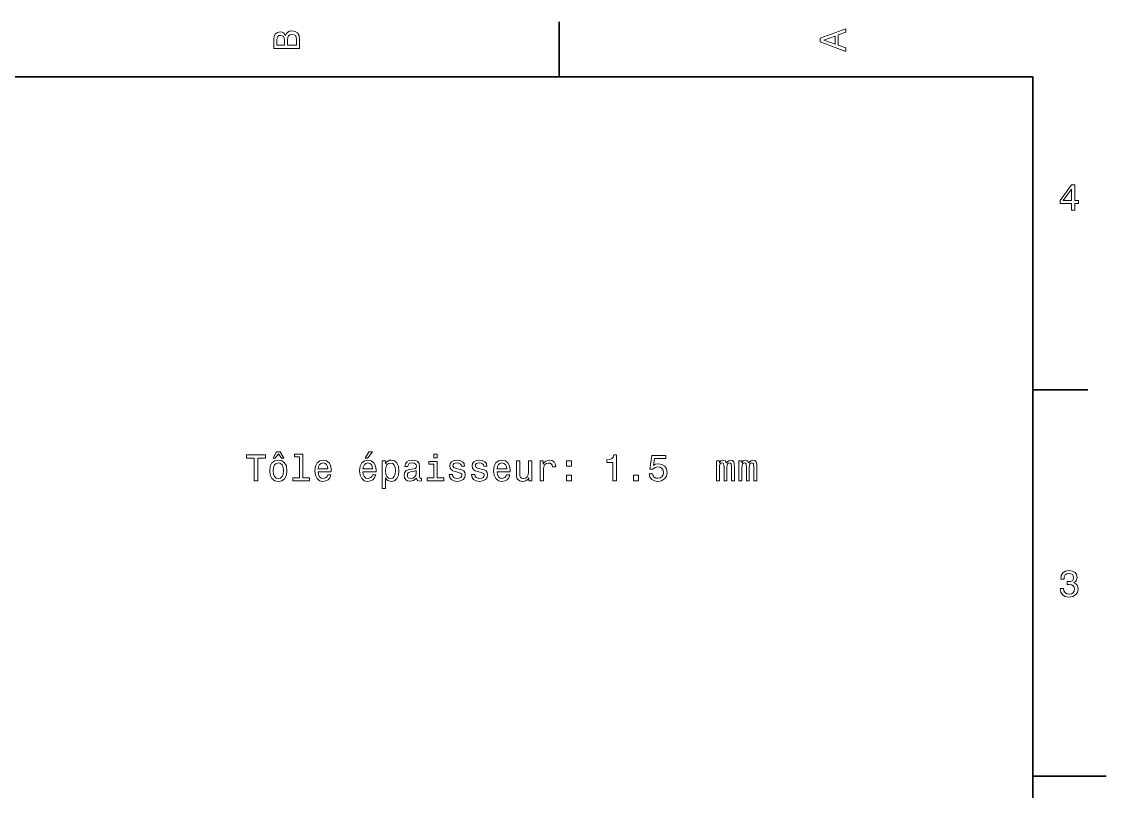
# Model space of a CAD drawing. Extents: x 0 to 297, y 0 to 210.
# Drawn here: x 149.7 to 297, y 103 to 207.5 of the extents above; entities that cross this region are included whole.
import ezdxf

# ---------------------------------------------------------------- set-up
doc = ezdxf.new("R2010")
doc.units = 0

msp = doc.modelspace()

# ---------------------------------------------------------------- linework, layer by layer
at = {"color": 7, "lineweight": 35, "ltscale": 0.1875}
for p, q in [((222.699997, 200), (222.699997, 207.5)), ((287, 157.5), (294.5, 157.5))]:
    msp.add_line(p, q, dxfattribs=at)
at = {"color": 7, "lineweight": 35}
for p, q in [((287, 200), (10, 200)), ((287, 10), (287, 200))]:
    msp.add_line(p, q, dxfattribs=at)
at = {"color": 7, "lineweight": 35, "ltscale": 0.25}
msp.add_line((287, 105), (297, 105), dxfattribs=at)
at = {"color": 7, "lineweight": 13}
for points in [[(185.542007, 205.630417), (185.249496, 205.983429), (185.052811, 206.074219), (184.81073, 206.104477), (184.432495, 206.03891), (184.160156, 205.842224), (183.993729, 205.524506), (183.933212, 205.080704), (183.933212, 203.835022), (187.433212, 203.835022), (187.433212, 205.151306), (187.36261, 205.620331), (187.155838, 205.968307), (186.828018, 206.185165), (186.384216, 206.260818), (186.08667, 206.215424), (185.839554, 206.094391), (185.65799, 205.897705)], [(261.633209, 203.466858), (261.633209, 203.930847), (260.604401, 204.298996), (260.604401, 205.695969), (261.633209, 206.064133), (261.633209, 206.538193), (258.128174, 205.257217), (258.128174, 204.742798)], [(185.385666, 204.984879), (185.385666, 204.298996), (184.351807, 204.298996), (184.351807, 205.025223), (184.382065, 205.297562), (184.472839, 205.489197), (184.629181, 205.605194), (184.86116, 205.645538), (185.093155, 205.600143), (185.254532, 205.479111), (185.355408, 205.272339)], [(187.014618, 205.095825), (187.014618, 204.298996), (185.809296, 204.298996), (185.809296, 205.050446), (185.844589, 205.368164), (185.9505, 205.595108), (186.132065, 205.731277), (186.394302, 205.776657), (186.671692, 205.731277), (186.863327, 205.605194), (186.979324, 205.393372)], [(260.17572, 204.460388), (258.632477, 205), (260.17572, 205.539627)], [(292.277374, 181.916794), (292.731262, 181.916794), (292.731262, 182.784225), (293.23056, 182.784225), (293.23056, 183.187683), (292.731262, 183.187683), (292.731262, 185.341141), (292.272339, 185.341141), (290.739197, 183.228027), (290.739197, 182.784225), (292.277374, 182.784225)], [(291.162842, 183.187683), (292.277374, 184.756134), (292.277374, 183.187683)], [(183.832855, 148.219742), (184.130402, 148.219742), (184.559082, 148.779541), (184.982712, 148.219742), (185.280258, 148.219742), (184.801147, 149.077087), (184.317001, 149.077087)], [(196.350143, 148.219742), (196.64769, 148.219742), (197.348709, 149.077087), (196.854462, 149.077087)], [(181.286026, 145.143372), (181.75, 145.143372), (181.75, 148.219742), (182.809082, 148.219742), (182.809082, 148.643372), (180.221909, 148.643372), (180.221909, 148.219742), (181.286026, 148.219742)], [(183.378967, 146.494949), (183.459656, 145.879684), (183.69165, 145.425797), (184.059799, 145.143372), (184.554031, 145.047546), (185.043228, 145.143372), (185.411377, 145.420746), (185.643372, 145.874634), (185.729111, 146.494949), (185.643372, 147.110229), (185.411377, 147.569168), (185.043228, 147.846542), (184.554031, 147.947403), (184.059799, 147.846542), (183.69165, 147.564117), (183.459656, 147.110229)], [(183.832855, 146.5), (183.878235, 146.953888), (184.019455, 147.281708), (184.246399, 147.483429), (184.554031, 147.554031), (184.856628, 147.483429), (185.083572, 147.286743), (185.224777, 146.953888), (185.275223, 146.5), (185.224777, 146.041061), (185.083572, 145.708206), (184.856628, 145.506485), (184.554031, 145.440918), (184.246399, 145.506485), (184.019455, 145.708206), (183.878235, 146.041061)], [(187.42868, 148.391205), (187.42868, 145.516571), (186.515854, 145.516571), (186.515854, 145.143372), (188.780258, 145.143372), (188.780258, 145.516571), (187.872482, 145.516571), (187.872482, 148.764404), (186.732712, 148.764404), (186.732712, 148.391205)], [(189.970459, 146.368881), (191.745682, 146.368881), (191.750717, 146.575653), (191.670029, 147.155624), (191.44812, 147.58934), (191.095108, 147.851578), (190.626083, 147.947403), (190.167145, 147.846542), (189.814117, 147.564117), (189.587173, 147.105194), (189.506485, 146.5), (189.582138, 145.879684), (189.809082, 145.425797), (190.157059, 145.143372), (190.610947, 145.047546), (191.004318, 145.113113), (191.327087, 145.284576), (191.564117, 145.556915), (191.700287, 145.920029), (191.261536, 145.920029), (191.170746, 145.718292), (191.039627, 145.567001), (190.666428, 145.445969), (190.378967, 145.501434), (190.162109, 145.677948), (190.020889, 145.965424), (189.970459, 146.353745)], [(189.970459, 146.742081), (190.02594, 147.090057), (190.162109, 147.34726), (190.368881, 147.503601), (190.641205, 147.559082), (190.908508, 147.503601), (191.11528, 147.34726), (191.241348, 147.090057), (191.286743, 146.742081)], [(196.042511, 146.368881), (197.817719, 146.368881), (197.822769, 146.575653), (197.742081, 147.155624), (197.520172, 147.58934), (197.167145, 147.851578), (196.69812, 147.947403), (196.239197, 147.846542), (195.886169, 147.564117), (195.659225, 147.105194), (195.578537, 146.5), (195.654175, 145.879684), (195.881119, 145.425797), (196.229111, 145.143372), (196.682999, 145.047546), (197.07637, 145.113113), (197.399139, 145.284576), (197.636169, 145.556915), (197.772339, 145.920029), (197.333572, 145.920029), (197.242798, 145.718292), (197.111664, 145.567001), (196.73848, 145.445969), (196.451004, 145.501434), (196.234146, 145.677948), (196.092941, 145.965424), (196.042511, 146.353745)], [(196.042511, 146.742081), (196.097977, 147.090057), (196.234146, 147.34726), (196.440918, 147.503601), (196.713257, 147.559082), (196.980545, 147.503601), (197.187317, 147.34726), (197.3134, 147.090057), (197.358795, 146.742081)], [(199.108795, 147.432999), (199.108795, 147.851578), (198.664978, 147.851578), (198.664978, 144.094376), (199.108795, 144.094376), (199.108795, 145.556915), (199.265137, 145.319885), (199.44165, 145.163544), (199.885452, 145.047546), (200.309082, 145.143372), (200.641937, 145.430832), (200.858795, 145.88472), (200.939484, 146.5), (200.858795, 147.110229), (200.641937, 147.564117), (200.309082, 147.846542), (199.885452, 147.947403), (199.643372, 147.917145), (199.4366, 147.82132), (199.260086, 147.659943)], [(199.809799, 145.445969), (199.512253, 145.51152), (199.295395, 145.713257), (199.159225, 146.041061), (199.113831, 146.5), (199.159225, 146.953888), (199.295395, 147.281708), (199.512253, 147.478394), (199.809799, 147.548996), (200.082138, 147.478394), (200.298996, 147.276657), (200.435165, 146.948853), (200.485596, 146.5), (200.435165, 146.046112), (200.298996, 145.713257), (200.082138, 145.51152)], [(203.335022, 145.496399), (203.335022, 145.481262), (203.360229, 145.309799), (203.435883, 145.188766), (203.753601, 145.092941), (204.000717, 145.133286), (204.000717, 145.476227), (203.894806, 145.46109), (203.753601, 145.526657), (203.728394, 145.728394), (203.728394, 147.130402), (203.667877, 147.48848), (203.491364, 147.740631), (203.183716, 147.891937), (202.75, 147.947403), (202.32637, 147.886887), (202.013687, 147.715424), (201.817001, 147.44812), (201.751434, 147.095108), (201.751434, 147.064835), (202.149857, 147.064835), (202.185165, 147.276657), (202.296112, 147.427948), (202.477661, 147.518738), (202.734879, 147.554031), (202.981995, 147.528824), (203.158508, 147.453171), (203.264404, 147.322052), (203.299713, 147.140488), (203.279541, 146.92868), (203.198853, 146.822769), (202.997116, 146.772339), (202.618881, 146.731995), (202.185165, 146.641205), (201.877518, 146.479828), (201.695969, 146.227661), (201.640488, 145.854462), (201.690918, 145.521606), (201.84726, 145.27449), (202.099426, 145.118149), (202.447403, 145.062683), (202.916428, 145.168594)], [(206.118881, 145.516571), (206.118881, 147.760803), (204.979111, 147.760803), (204.979111, 147.382568), (205.675079, 147.382568), (205.675079, 145.516571), (204.767288, 145.516571), (204.767288, 145.143372), (207.036743, 145.143372), (207.036743, 145.516571)], [(206.134003, 148.764404), (205.664978, 148.764404), (205.664978, 148.260086), (206.134003, 148.260086)], [(209.124634, 146.721909), (208.695969, 146.822769), (208.378235, 146.938766), (208.272339, 147.175797), (208.302597, 147.342224), (208.408508, 147.463257), (208.579971, 147.53891), (208.827087, 147.569168), (209.064117, 147.53891), (209.250717, 147.44812), (209.371765, 147.311966), (209.422195, 147.130402), (209.855911, 147.130402), (209.855911, 147.140488), (209.780258, 147.468292), (209.573486, 147.72551), (209.250717, 147.886887), (208.827087, 147.947403), (208.398407, 147.886887), (208.085739, 147.720459), (207.889053, 147.473343), (207.828522, 147.16066), (207.873917, 146.858063), (208.015137, 146.646255), (208.247116, 146.494949), (208.585022, 146.389053), (209.079254, 146.268005), (209.381836, 146.141937), (209.46254, 146.041061), (209.492798, 145.889771), (209.447403, 145.703171), (209.32637, 145.561966), (209.129684, 145.471176), (208.867432, 145.440918), (208.590057, 145.471176), (208.388336, 145.577087), (208.252167, 145.748566), (208.196686, 145.985596), (207.768005, 145.985596), (207.838623, 145.582138), (208.045395, 145.289627), (208.373199, 145.113113), (208.827087, 145.047546), (209.301147, 145.113113), (209.649139, 145.289627), (209.860947, 145.572052), (209.9366, 145.940201), (209.881119, 146.257919), (209.724777, 146.474777), (209.467575, 146.615997)], [(212.16066, 146.721909), (211.731995, 146.822769), (211.414261, 146.938766), (211.30835, 147.175797), (211.338623, 147.342224), (211.444519, 147.463257), (211.615997, 147.53891), (211.863113, 147.569168), (212.100143, 147.53891), (212.286743, 147.44812), (212.407776, 147.311966), (212.458221, 147.130402), (212.891937, 147.130402), (212.891937, 147.140488), (212.816284, 147.468292), (212.609512, 147.72551), (212.286743, 147.886887), (211.863113, 147.947403), (211.434433, 147.886887), (211.121765, 147.720459), (210.925079, 147.473343), (210.864548, 147.16066), (210.909943, 146.858063), (211.051147, 146.646255), (211.283142, 146.494949), (211.621033, 146.389053), (212.115265, 146.268005), (212.417862, 146.141937), (212.498566, 146.041061), (212.528809, 145.889771), (212.483429, 145.703171), (212.362396, 145.561966), (212.16571, 145.471176), (211.903458, 145.440918), (211.626083, 145.471176), (211.424347, 145.577087), (211.288177, 145.748566), (211.232712, 145.985596), (210.804031, 145.985596), (210.874634, 145.582138), (211.081406, 145.289627), (211.409225, 145.113113), (211.863113, 145.047546), (212.337173, 145.113113), (212.68515, 145.289627), (212.896973, 145.572052), (212.972626, 145.940201), (212.917145, 146.257919), (212.760803, 146.474777), (212.503601, 146.615997)], [(214.258636, 146.368881), (216.033859, 146.368881), (216.03891, 146.575653), (215.958206, 147.155624), (215.736313, 147.58934), (215.383286, 147.851578), (214.914261, 147.947403), (214.455322, 147.846542), (214.102295, 147.564117), (213.875366, 147.105194), (213.794662, 146.5), (213.870316, 145.879684), (214.09726, 145.425797), (214.445251, 145.143372), (214.899139, 145.047546), (215.292511, 145.113113), (215.615265, 145.284576), (215.852295, 145.556915), (215.988464, 145.920029), (215.549713, 145.920029), (215.458923, 145.718292), (215.327805, 145.567001), (214.954605, 145.445969), (214.667145, 145.501434), (214.450287, 145.677948), (214.309082, 145.965424), (214.258636, 146.353745)], [(214.258636, 146.742081), (214.314117, 147.090057), (214.450287, 147.34726), (214.657059, 147.503601), (214.929398, 147.559082), (215.196686, 147.503601), (215.403458, 147.34726), (215.529541, 147.090057), (215.574921, 146.742081)], [(218.994232, 147.851578), (218.55043, 147.851578), (218.55043, 146.288177), (218.5, 145.925079), (218.353745, 145.662827), (218.126801, 145.501434), (217.829254, 145.451004), (217.592224, 145.491348), (217.440918, 145.612396), (217.355179, 145.819168), (217.335007, 146.111664), (217.335007, 147.851578), (216.891205, 147.851578), (216.891205, 146.07132), (216.906342, 145.713257), (217.002167, 145.41571), (217.294662, 145.143372), (217.763687, 145.047546), (218.015839, 145.082855), (218.232712, 145.17363), (218.419312, 145.329971), (218.570602, 145.556915), (218.570602, 145.143372), (218.994232, 145.143372)], [(220.108795, 145.143372), (220.552582, 145.143372), (220.552582, 146.691635), (220.597977, 147.064835), (220.734146, 147.332138), (220.956055, 147.493515), (221.253601, 147.548996), (221.475494, 147.513687), (221.641922, 147.412827), (221.742798, 147.241348), (221.778091, 147.009369), (222.226944, 147.009369), (222.166428, 147.417862), (222, 147.710373), (221.722626, 147.886887), (221.344376, 147.947403), (221.087173, 147.907059), (220.865265, 147.806198), (220.668579, 147.63472), (220.512238, 147.40274), (220.512238, 147.851578), (220.108795, 147.851578)], [(223.674347, 147.100143), (224.370316, 147.100143), (224.370316, 147.851578), (223.674347, 147.851578)], [(230.003601, 145.143372), (230.462524, 145.143372), (230.462524, 148.668594), (230.119598, 148.668594), (230.028809, 148.360947), (229.84726, 148.154175), (229.569885, 148.033142), (229.186584, 147.992798), (229.186584, 147.63472), (230.003601, 147.63472)], [(234.915695, 146.056198), (235.026642, 145.642654), (235.273773, 145.319885), (235.636871, 145.118149), (236.100861, 145.042511), (236.610229, 145.133286), (237.008636, 145.380402), (237.260803, 145.773773), (237.356628, 146.278091), (237.270889, 146.747116), (237.028809, 147.11528), (236.650574, 147.35231), (236.161377, 147.438034), (235.783142, 147.377518), (235.490631, 147.21109), (235.631836, 148.154175), (237.164978, 148.154175), (237.164978, 148.567719), (235.293945, 148.567719), (235.016571, 146.711823), (235.420013, 146.711823), (235.712524, 146.948853), (236.085724, 147.034576), (236.408493, 146.979111), (236.655609, 146.817719), (236.811951, 146.570602), (236.867432, 146.252884), (236.811951, 145.935165), (236.650574, 145.688034), (236.403442, 145.531693), (236.085724, 145.476227), (235.818436, 145.51152), (235.611664, 145.627518), (235.460358, 145.809082), (235.38472, 146.056198)], [(244.054016, 145.143372), (244.462524, 145.143372), (244.462524, 146.953888), (244.487732, 147.226227), (244.563385, 147.422913), (244.679382, 147.53891), (244.830688, 147.58429), (244.951721, 147.543945), (245.03241, 147.443085), (245.072754, 147.271606), (245.087891, 147.044662), (245.087891, 145.143372), (245.471161, 145.143372), (245.471161, 146.953888), (245.496384, 147.221176), (245.572037, 147.417862), (245.693069, 147.53891), (245.84436, 147.58429), (245.965408, 147.543945), (246.046097, 147.443085), (246.096527, 147.044662), (246.096527, 145.143372), (246.505035, 145.143372), (246.505035, 147.014404), (246.479828, 147.40274), (246.399124, 147.700287), (246.237732, 147.881851), (245.975494, 147.947403), (245.667847, 147.846542), (245.430817, 147.554031), (245.244232, 147.841492), (244.931549, 147.947403), (244.644073, 147.846542), (244.447388, 147.564117), (244.447388, 147.851578), (244.054016, 147.851578)], [(247.090057, 145.143372), (247.49855, 145.143372), (247.49855, 146.953888), (247.523773, 147.226227), (247.599411, 147.422913), (247.715408, 147.53891), (247.866699, 147.58429), (247.987732, 147.543945), (248.068436, 147.443085), (248.10878, 147.271606), (248.123901, 147.044662), (248.123901, 145.143372), (248.507202, 145.143372), (248.507202, 146.953888), (248.53241, 147.221176), (248.608063, 147.417862), (248.729095, 147.53891), (248.880402, 147.58429), (249.001434, 147.543945), (249.082123, 147.443085), (249.132553, 147.044662), (249.132553, 145.143372), (249.541046, 145.143372), (249.541046, 147.014404), (249.515839, 147.40274), (249.43515, 147.700287), (249.273773, 147.881851), (249.011505, 147.947403), (248.703888, 147.846542), (248.466858, 147.554031), (248.280243, 147.841492), (247.96756, 147.947403), (247.680115, 147.846542), (247.483429, 147.564117), (247.483429, 147.851578), (247.090057, 147.851578)], [(203.284576, 146.091492), (203.22406, 145.829254), (203.062683, 145.627518), (202.820602, 145.496399), (202.523056, 145.451004), (202.331421, 145.476227), (202.195251, 145.556915), (202.109512, 145.69812), (202.08429, 145.894806), (202.104462, 146.07132), (202.185165, 146.197403), (202.507935, 146.338623), (202.916428, 146.399139), (203.284576, 146.520172)], [(223.674347, 145.143372), (224.370316, 145.143372), (224.370316, 145.894806), (223.674347, 145.894806)], [(232.78241, 145.143372), (233.478378, 145.143372), (233.478378, 145.894806), (232.78241, 145.894806)], [(290.729126, 130.51622), (290.729126, 130.480911), (290.809814, 129.996765), (291.046844, 129.633652), (291.420044, 129.401657), (291.914276, 129.315933), (292.438782, 129.401657), (292.832153, 129.623566), (293.08429, 129.976593), (293.175079, 130.430481), (293.134735, 130.728027), (293.023773, 130.970108), (292.842224, 131.156708), (292.600159, 131.292877), (292.927948, 131.565216), (293.043945, 131.998932), (292.968292, 132.392303), (292.751434, 132.68985), (292.398407, 132.87645), (291.914276, 132.942017), (291.460388, 132.861313), (291.112396, 132.63942), (290.885468, 132.286392), (290.809814, 131.817368), (290.809814, 131.782074), (291.258636, 131.782074), (291.299011, 132.104828), (291.430115, 132.336823), (291.641937, 132.478027), (291.939484, 132.528473), (292.201721, 132.488113), (292.393372, 132.382217), (292.509369, 132.210739), (292.554749, 131.97876), (292.509369, 131.731628), (292.388336, 131.565216), (292.176514, 131.46434), (291.889069, 131.434082), (291.692383, 131.439133), (291.692383, 131.04071), (291.939484, 131.050797), (292.257202, 131.005417), (292.494232, 130.884369), (292.635468, 130.687683), (292.685883, 130.430481), (292.630402, 130.13797), (292.484161, 129.921112), (292.252167, 129.784943), (291.944519, 129.739563), (291.626801, 129.789993), (291.394806, 129.941284), (291.248566, 130.183365), (291.193085, 130.51622)]]:
    msp.add_lwpolyline(points, close=True, dxfattribs=at)

doc.saveas('drawing.dxf')
